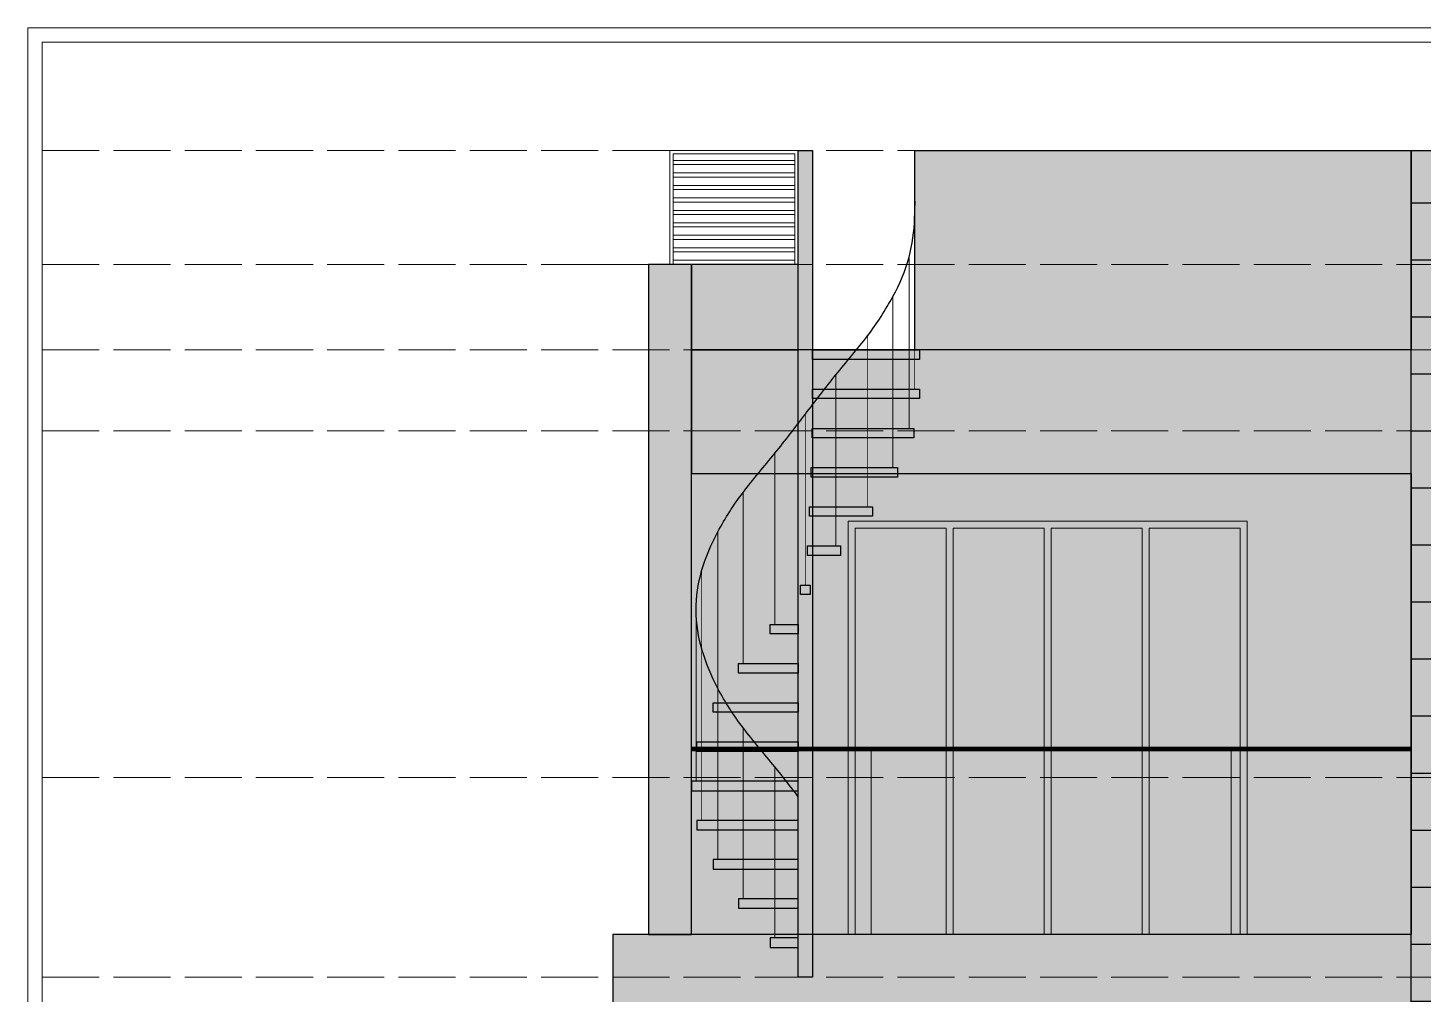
# Model space of a CAD drawing. Header units: millimetres. Extents: x 56222 to 120458, y -162468 to -121287.
# Drawn here: x 119596.4 to 119890, y -161744.8 to -161541.5 of the extents above; entities that cross this region are included whole.
import ezdxf

# ---------------------------------------------------------------- set-up
doc = ezdxf.new("R2010")
doc.units = ezdxf.units.MM
doc.header["$MEASUREMENT"] = 0
doc.linetypes.add('ACAD_ISO02W100', pattern=[15, 12, -3])
for name, color, linetype, lineweight in [('@~LEVEL GRID LINE', 43, 'ACAD_ISO02W100', 9), ('ELEVATION', 250, 'Continuous', 9), ('ELEVATION ( D~W~RaiL )', 250, 'Continuous', 9), ('ELEVATION ( HATCH )', 251, 'Continuous', 9), ('ELEVATION ( WALL COLOUR ) X_', 7, 'Continuous', 9), ('SECTION', 7, 'Continuous', 9), ('SECTION ( D~W~RaiL )', 250, 'Continuous', 18), ('SECTION ( GLASS  COLOUR ) X_', 7, 'Continuous', 9), ('X_SHEET', 7, 'Continuous', 9)]:
    doc.layers.add(name, color=color, linetype=linetype, lineweight=lineweight)
doc.layers.add('ELEVATION ( GLASS COLOUR ) X_', color=7, linetype='Continuous')
doc.layers.add('ELEVATION )~BOUNDRY ~( WALL COLOUR ) _', color=7, linetype='Continuous')

# ---------------------------------------------------------------- blocks, each defined once
blk = doc.blocks.new('SPRIAL STAIR')
at = {"layer": 'ELEVATION', "lineweight": 30}
h = blk.add_hatch(color=1, dxfattribs=at)
h.set_gradient(color1=(169, 105, 75), color2=(239, 226, 220), one_color=1, tint=0.9, name='CYLINDER')
h.paths.add_polyline_path([(1.5, 0), (-1.5, 0), (-1.5, 174), (1.5, 174)])
at = {"layer": 'ELEVATION', "lineweight": -3}
blk.add_lwpolyline([(1.5, 0), (-1.5, 0), (-1.5, 174), (1.5, 174)], close=True, dxfattribs=at)
at = {"layer": 'ELEVATION', "color": 32, "const_width": 0.18}
for points in [[(23, 132), (23, 168)], [(23, 123.75), (23, 159.75)], [(21.83, 115.5), (21.83, 151.5)], [(18.42, 107.25), (18.42, 143.25)], [(13.11, 99), (13.11, 135)], [(6.42, 90.75), (6.42, 126.75)], [(0, 82.5), (0, 118.5)], [(-6.42, 74.25), (-6.42, 110.25)], [(-13.11, 66), (-13.11, 102)], [(-18.42, 57.75), (-18.42, 93.75)], [(-21.83, 49.5), (-21.83, 85.5)], [(-23, 41.25), (-23, 77.25)], [(-21.83, 33), (-21.83, 69)], [(-18.42, 24.75), (-18.42, 60.75)], [(-13.11, 16.5), (-13.11, 52.5)], [(-6.42, 8.25), (-6.42, 44.25)]]:
    blk.add_lwpolyline(points, dxfattribs=at)
at = {"layer": 'ELEVATION', "color": 32, "lineweight": -3}
for points in [[(1.5, 132), (24, 132), (24, 130), (1.5, 130)], [(1.5, 123.75), (24, 123.75), (24, 121.75), (1.5, 121.75)], [(1.43, 115.5), (22.83, 115.5), (22.83, 113.5), (1.43, 113.5)], [(1.21, 107.25), (19.42, 107.25), (19.42, 105.25), (1.21, 105.25)], [(0.88, 99), (14.11, 99), (14.11, 97), (0.88, 97)], [(0.46, 90.75), (7.42, 90.75), (7.42, 88.75), (0.46, 88.75)], [(-1, 82.5), (1, 82.5), (1, 80.5), (-1, 80.5)], [(-7.42, 74.25), (-1.5, 74.25), (-1.5, 72.25), (-7.42, 72.25)], [(-14.11, 66), (-1.5, 66), (-1.5, 64), (-14.11, 64)], [(-19.42, 57.75), (-1.5, 57.75), (-1.5, 55.75), (-19.42, 55.75)], [(-22.83, 49.5), (-1.5, 49.5), (-1.5, 47.5), (-22.83, 47.5)], [(-24, 39.25), (-1.5, 39.25), (-1.5, 41.25), (-24, 41.25)], [(-22.83, 31), (-1.5, 31), (-1.5, 33), (-22.83, 33)], [(-19.42, 22.75), (-1.5, 22.75), (-1.5, 24.75), (-19.42, 24.75)], [(-14.11, 14.5), (-1.5, 14.5), (-1.5, 16.5), (-14.11, 16.5)], [(-7.42, 6.25), (-1.5, 6.25), (-1.5, 8.25), (-7.42, 8.25)]]:
    blk.add_lwpolyline(points, close=True, dxfattribs=at)
at = {"layer": 'ELEVATION', "color": 32, "lineweight": 30}
blk.add_open_spline([(-1.5, 37.97), (-3.11, 40.08), (-6.9, 44.99), (-13.12, 52.15), (-20.03, 62.59), (-23.89, 74.3), (-22.13, 85.81), (-18.51, 94.14), (-13.13, 102.36), (-6.36, 110.13), (0, 118.5), (6.36, 126.87), (13.13, 134.64), (18.49, 142.86), (22.2, 151.19), (23.19, 159.73), (23.06, 165.25), (23, 168)], degree=3, knots=[2.475585, 2.475585, 2.475585, 2.475585, 10.451449, 21.073335, 30.884245, 48.009061, 56.342265, 65.268822, 75.079732, 85.701618, 96.153067, 106.604516, 117.226402, 127.037312, 135.963869, 144.297073, 152.547073, 152.547073, 152.547073, 152.547073], dxfattribs=at)

msp = doc.modelspace()

# ---------------------------------------------------------------- hatches: boundary and pattern name
at = {"layer": 'ELEVATION'}
h = msp.add_hatch(color=256, dxfattribs=at)
h.set_gradient(color1=(228, 222, 202), color2=(243, 240, 231), one_color=1, tint=0.93, name='CYLINDER')
h.paths.add_polyline_path([(119782.98912, -161567.25249), (119887.48912, -161567.25249), (119887.48912, -161609.25249), (119782.98912, -161609.25249)])
h = msp.add_hatch(color=256, dxfattribs=at)
h.set_gradient(color1=(153, 81, 71), color2=(176, 95, 84), one_color=1, tint=0.51)
h.paths.add_polyline_path([(119735.98912, -161591.25249), (119726.98912, -161591.25249), (119726.98912, -161732.25249), (119735.98912, -161732.25249)])
h = msp.add_hatch(color=256, dxfattribs=at)
h.set_gradient(color1=(228, 222, 202), color2=(243, 240, 231), one_color=1, tint=0.93, name='CYLINDER')
h.paths.add_polyline_path([(119758.48912, -161591.25249), (119735.98912, -161591.25249), (119735.98912, -161609.25249), (119758.48912, -161609.25249)])
at = {"layer": 'ELEVATION', "lineweight": 30}
h = msp.add_hatch(color=256, dxfattribs=at)
h.set_gradient(color1=(255, 207, 158), color2=(255, 232, 209), one_color=1, tint=0.91, name='CYLINDER')
h.paths.add_polyline_path([(119735.98912, -161635.25249), (119887.48912, -161635.25249), (119887.48912, -161732.25249), (119735.98912, -161732.25249)])
h.paths.add_polyline_path([(119768.98912, -161645.25249), (119852.98912, -161645.25249), (119852.98912, -161732.25249), (119768.98912, -161732.25249)], flags=16)
at = {"layer": 'ELEVATION ( D~W~RaiL )'}
h = msp.add_hatch(dxfattribs=at)
h.set_pattern_fill('ANSI32', color=256, scale=7, angle=135, style=0)
h.set_pattern_definition([(180, (119736.689, -161591.2525), (-4e-16, -2.625), []), (180, (119735.814, -161590.3775), (-4e-16, -2.625), [])])
h.paths.add_polyline_path([(119732.18912, -161591.25249), (119757.78912, -161591.25249), (119757.78912, -161567.95249), (119732.18912, -161567.95249)])
at = {"layer": 'ELEVATION ( GLASS COLOUR ) X_'}
h = msp.add_hatch(color=256, dxfattribs=at)
h.set_gradient(color1=(196, 215, 217), color2=(243, 247, 247), one_color=1, tint=0.96, name='CYLINDER')
h.paths.add_polyline_path([(119768.98912, -161645.25249), (119852.98912, -161645.25249), (119852.98912, -161732.25249), (119768.98912, -161732.25249)])
at = {"layer": 'ELEVATION ( HATCH )', "lineweight": -3}
h = msp.add_hatch(dxfattribs=at)
h.set_pattern_fill('_USER', color=256, scale=12, style=0, pattern_type=0)
h.set_pattern_definition([(0, (-22829.697, 5881.705), (0, 12), [])])
h.paths.add_polyline_path([(120038.98912, -162035.25249), (119887.48912, -162035.25249), (119887.48912, -161567.25249), (120038.98912, -161567.25249)])
h.paths.add_polyline_path([(119987.98912, -161843.96677), (120029.98912, -161843.96677), (120029.98912, -161939.96677), (119987.98912, -161939.96677)], flags=16)
h.paths.add_polyline_path([(119891.98912, -161657.25249), (119933.98912, -161657.25249), (119933.98912, -161939.96677), (119891.98912, -161939.96677)], flags=16)
at = {"layer": 'ELEVATION ( WALL COLOUR ) X_'}
h = msp.add_hatch(color=256, dxfattribs=at)
h.set_gradient(color1=(228, 222, 202), color2=(243, 240, 231), one_color=1, tint=0.93, name='CYLINDER')
h.paths.add_polyline_path([(120038.98912, -162035.25249), (119887.48912, -162035.25249), (119887.48912, -161567.25249), (120038.98912, -161567.25249)])
h.paths.add_polyline_path([(119891.98912, -161657.25249), (119933.98912, -161657.25249), (119933.98912, -161939.96677), (119891.98912, -161939.96677)], flags=16)
h.paths.add_polyline_path([(119987.98912, -161843.96677), (120029.98912, -161843.96677), (120029.98912, -161939.96677), (119987.98912, -161939.96677)], flags=16)
h = msp.add_hatch(color=256, dxfattribs=at)
h.set_gradient(color1=(154, 163, 167), color2=(184, 191, 193), rotation=90, one_color=1, tint=0.74, name='CYLINDER')
h.paths.add_polyline_path([(119887.48912, -161609.25249), (119735.98912, -161609.25249), (119735.98912, -161635.25249), (119887.48912, -161635.25249)])
h = msp.add_hatch(color=256, dxfattribs=at)
h.set_gradient(color1=(154, 163, 167), color2=(184, 191, 193), rotation=90, one_color=1, tint=0.74, name='CYLINDER')
h.paths.add_polyline_path([(119887.48912, -161732.25249), (119719.48912, -161732.25249), (119719.48912, -161758.25249), (119887.48912, -161758.25249)])
at = {"layer": 'SECTION ( GLASS  COLOUR ) X_'}
h = msp.add_hatch(color=5, dxfattribs=at)
h.set_gradient(color1=(196, 215, 217), color2=(243, 247, 247), rotation=90, one_color=1, tint=0.96, name='CYLINDER')
h.paths.add_polyline_path([(119887.48912, -161693.25249), (119735.98912, -161693.25249), (119735.98912, -161732.25249), (119887.48912, -161732.25249)])

# ---------------------------------------------------------------- linework, layer by layer
at = {"layer": '@~LEVEL GRID LINE'}
for p, q in [((119599.36536, -161567.25249), (120263.54057, -161567.25249)), ((119599.36536, -161591.25249), (120263.54057, -161591.25249)), ((119599.36536, -161609.25249), (120263.54057, -161609.25249)), ((119599.36536, -161699.25249), (120263.54057, -161699.25249)), ((119599.36536, -161741.25249), (120263.54057, -161741.25249))]:
    msp.add_line(p, q, dxfattribs=at)
at = {"layer": '@~LEVEL GRID LINE', "color": 6}
msp.add_line((119599.36536, -161626.25249), (120263.54057, -161626.25249), dxfattribs=at)
at = {"layer": 'ELEVATION'}
for p, q in [((119782.98912, -161567.25249), (120038.98912, -161567.25249)), ((119782.98912, -161609.25249), (119782.98912, -161567.25249)), ((119887.48912, -161897.25249), (119887.48912, -161567.25249)), ((119758.48912, -161591.25249), (119709.77924, -161591.25249)), ((119726.98912, -161732.25249), (119726.98912, -161591.25249)), ((119735.98912, -161591.25249), (119726.98912, -161591.25249)), ((119735.98912, -161732.25249), (119735.98912, -161591.25249)), ((119719.48912, -161890.25249), (119719.48912, -161732.25249)), ((119719.48912, -161758.25249), (119719.48912, -161732.25249)), ((119719.48912, -161732.25249), (119887.48912, -161732.25249))]:
    msp.add_line(p, q, dxfattribs=at)
at = {"layer": 'ELEVATION', "color": 253}
for p, q in [((119773.86412, -161693.25249), (119773.86412, -161732.25249)), ((119811.73912, -161693.25249), (119811.73912, -161732.25249)), ((119849.61412, -161693.25249), (119849.61412, -161732.25249))]:
    msp.add_line(p, q, dxfattribs=at)
at = {"layer": 'ELEVATION'}
msp.add_lwpolyline([(119735.98912, -161635.25249), (119887.48912, -161635.25249), (119887.48912, -161609.25249), (119735.98912, -161609.25249)], close=True, dxfattribs=at)
at = {"layer": 'ELEVATION ( D~W~RaiL )'}
for points in [[(119731.48912, -161591.25249), (119758.48912, -161591.25249), (119758.48912, -161567.25249), (119731.48912, -161567.25249)], [(119732.18912, -161591.25249), (119757.78912, -161591.25249), (119757.78912, -161567.95249), (119732.18912, -161567.95249)], [(119768.98912, -161645.25249), (119852.98912, -161645.25249), (119852.98912, -161732.25249), (119768.98912, -161732.25249)], [(119770.48912, -161646.75249), (119789.61412, -161646.75249), (119789.61412, -161732.25249), (119770.48912, -161732.25249)], [(119791.11412, -161646.75249), (119810.23912, -161646.75249), (119810.23912, -161732.25249), (119791.11412, -161732.25249)], [(119811.73912, -161646.75249), (119830.86412, -161646.75249), (119830.86412, -161732.25249), (119811.73912, -161732.25249)], [(119832.36412, -161646.75249), (119851.48912, -161646.75249), (119851.48912, -161732.25249), (119832.36412, -161732.25249)]]:
    msp.add_lwpolyline(points, close=True, dxfattribs=at)
at = {"layer": 'ELEVATION ( GLASS COLOUR ) X_', "color": 45, "true_color": 0x9c8a6c, "const_width": 1}
msp.add_lwpolyline([(119735.98912, -161693.25249), (119887.48912, -161693.25249)], dxfattribs=at)
at = {"layer": 'ELEVATION )~BOUNDRY ~( WALL COLOUR ) _'}
for points in [[(119782.98912, -161567.25249), (119887.48912, -161567.25249), (119887.48912, -161609.25249), (119782.98912, -161609.25249)], [(120038.98912, -162035.25249), (119887.48912, -162035.25249), (119887.48912, -161567.25249), (120038.98912, -161567.25249)], [(119735.98912, -161591.25249), (119726.98912, -161591.25249), (119726.98912, -161732.25249), (119735.98912, -161732.25249)], [(119758.48912, -161591.25249), (119735.98912, -161591.25249), (119735.98912, -161609.25249), (119758.48912, -161609.25249)], [(119887.48912, -161609.25249), (119735.98912, -161609.25249), (119735.98912, -161635.25249), (119887.48912, -161635.25249)], [(119735.98912, -161635.25249), (119887.48912, -161635.25249), (119887.48912, -161732.25249), (119735.98912, -161732.25249)], [(119887.48912, -161732.25249), (119719.48912, -161732.25249), (119719.48912, -161758.25249), (119887.48912, -161758.25249)]]:
    msp.add_lwpolyline(points, close=True, dxfattribs=at)
at = {"layer": 'SECTION'}
msp.add_line((119887.48912, -161693.25249), (119735.98912, -161693.25249), dxfattribs=at)
at = {"layer": 'SECTION ( D~W~RaiL )'}
msp.add_lwpolyline([(119768.98912, -161732.25249), (119768.98912, -161645.25249), (119852.98912, -161645.25249), (119852.98912, -161732.25249), (119768.98912, -161732.25249)], dxfattribs=at)
at = {"layer": 'SECTION ( GLASS  COLOUR ) X_'}
msp.add_lwpolyline([(119887.48912, -161693.25249), (119735.98912, -161693.25249), (119735.98912, -161732.25249), (119887.48912, -161732.25249)], close=True, dxfattribs=at)
at = {"layer": 'X_SHEET'}
for points in [[(120363.51373, -162076.40974), (119596.36536, -162076.40974), (119596.36536, -161541.47693), (120363.51373, -161541.47693)], [(119599.36536, -162073.40974), (120263.54057, -162073.40974), (120263.54057, -161544.47693), (119599.36536, -161544.47693)]]:
    msp.add_lwpolyline(points, close=True, dxfattribs=at)

# ---------------------------------------------------------------- block references
at = {"layer": 'ELEVATION', "color": 1, "lineweight": 30}
msp.add_blockref('SPRIAL STAIR', (119759.98912, -161741.25249), dxfattribs=at)

doc.saveas('drawing.dxf')
